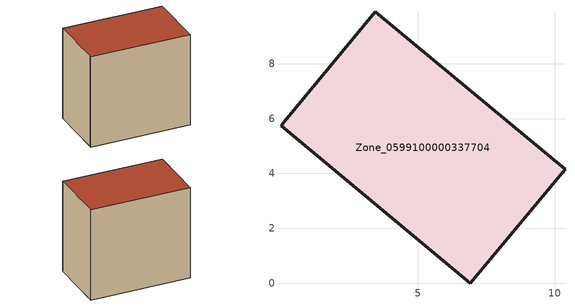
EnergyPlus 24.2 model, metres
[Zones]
Zone_0599100000337704
 floor ground (C_G): 6.91,0 0.01,5.74 0.13,5.88 3.45,9.89 10.37,4.15 z0
 wall outside (C_F): 10.37,4.15 3.45,9.89 0.13,5.88 0.01,5.74 6.91,0 10.37,4.15 z0:8.36
 roof outside (C_R): 0.01,5.74 6.91,0 10.37,4.15 3.45,9.89 0.13,5.88 z8.36
[BUILDING]
Pand.0599100000337704: North Axis=0; Terrain=City; Loads Convergence Tolerance Value=0.04; Temperature Convergence Tolerance Value=0.4; Solar Distribution=FullExterior; Maximum Number of Warmup Days=25; Minimum Number of Warmup Days=1
[Site:Location]
Rotterdam.The.Hague.AP_ZH_NLD Design_Conditions: Latitude=51.96; Longitude=4.45; Time Zone=1; Elevation=-4.5
[SITE:GROUNDTEMPERATURE:BUILDINGSURFACE]
18, 18, 18, 18, 18, 18, 18, 18, 18, 18, 18, 18
[MATERIAL] Thermal Absorptance=0.9; Solar Absorptance=0.7; Visible Absorptance=0.7
Name | Roughness | Thickness | Conductivity | Density | Specific Heat
G.TI.1975-1991 | MediumSmooth | 0.15 | 0.288461 | 540 | 1210
F.TI.1975-1991 | Rough | 0.3 | 0.230769 | 1920 | 840
R.TI.1975-1991 | MediumRough | 0.2 | 0.153846 | 1500 | 1000
[CONSTRUCTION]
C_G: G.TI.1975-1991
C_F: F.TI.1975-1991
C_R: R.TI.1975-1991
[ZONE]
Zone_0599100000337704: Type=1; Multiplier=1; Ceiling Height=Autocalculate; Volume=Autocalculate; Floor Area=autocalculate; Part of Total Floor Area=Yes
[ZONEINFILTRATION:DESIGNFLOWRATE]
Infil_Zone_0599100000337704: Zone or ZoneList or Space or SpaceList=Zone_0599100000337704; Schedule=AlwaysOn; Design Flow Rate Calculation Method=Flow/Area; Flow Rate per Floor Area=0.003; Constant Term Coefficient=1; Temperature Term Coefficient=0; Velocity Term Coefficient=0; Velocity Squared Term Coefficient=0
[HVACTEMPLATE:ZONE:IDEALLOADSAIRSYSTEM]
Zone_0599100000337704: Maximum Heating Supply Air Temperature=50; Minimum Cooling Supply Air Temperature=13; Maximum Heating Supply Air Humidity Ratio=0.0156; Minimum Cooling Supply Air Humidity Ratio=0.0077; Heating Limit=NoLimit; Cooling Limit=NoLimit; Dehumidification Control Type=ConstantSensibleHeatRatio; Cooling Sensible Heat Ratio=0.7; Dehumidification Setpoint=60; Humidification Control Type=None; Humidification Setpoint=30; Outdoor Air Method=None; Outdoor Air Flow Rate per Person=0.00944; Outdoor Air Flow Rate per Zone Floor Area=0; Outdoor Air Flow Rate per Zone=0; Demand Controlled Ventilation Type=None; Outdoor Air Economizer Type=NoEconomizer; Heat Recovery Type=None; Sensible Heat Recovery Effectiveness=0.7; Latent Heat Recovery Effectiveness=0.65
[ZONECONTROL:THERMOSTAT]
ThermostatControl_Zone_0599100000337704: Zone or ZoneList=Zone_0599100000337704; Control Type Schedule=DualSetpointControlType; Control 1=Thermostat_Zone_0599100000337704; Temperature Difference Between Cutout And Setpoint=0
[THERMOSTATSETPOINT:DUALSETPOINT]
Thermostat_Zone_0599100000337704: Heating Setpoint Temperature Schedule=HeatingSetpoint_Zone_0599100000337704; Cooling Setpoint Temperature Schedule=CoolingSetpoint_Zone_0599100000337704
[SCHEDULE:COMPACT]
HeatingSetpoint_Zone_0599100000337704: Through: 12/31, For: AllDays, Until: 24:00, 21
CoolingSetpoint_Zone_0599100000337704: Through: 12/31, For: AllDays, Until: 24:00, 24
DualSetpointControlType: Through: 12/31, For: AllDays, Until: 24:00, 4
AlwaysOn: Through: 12/31, For: AllDays, Until: 24:00, 1
